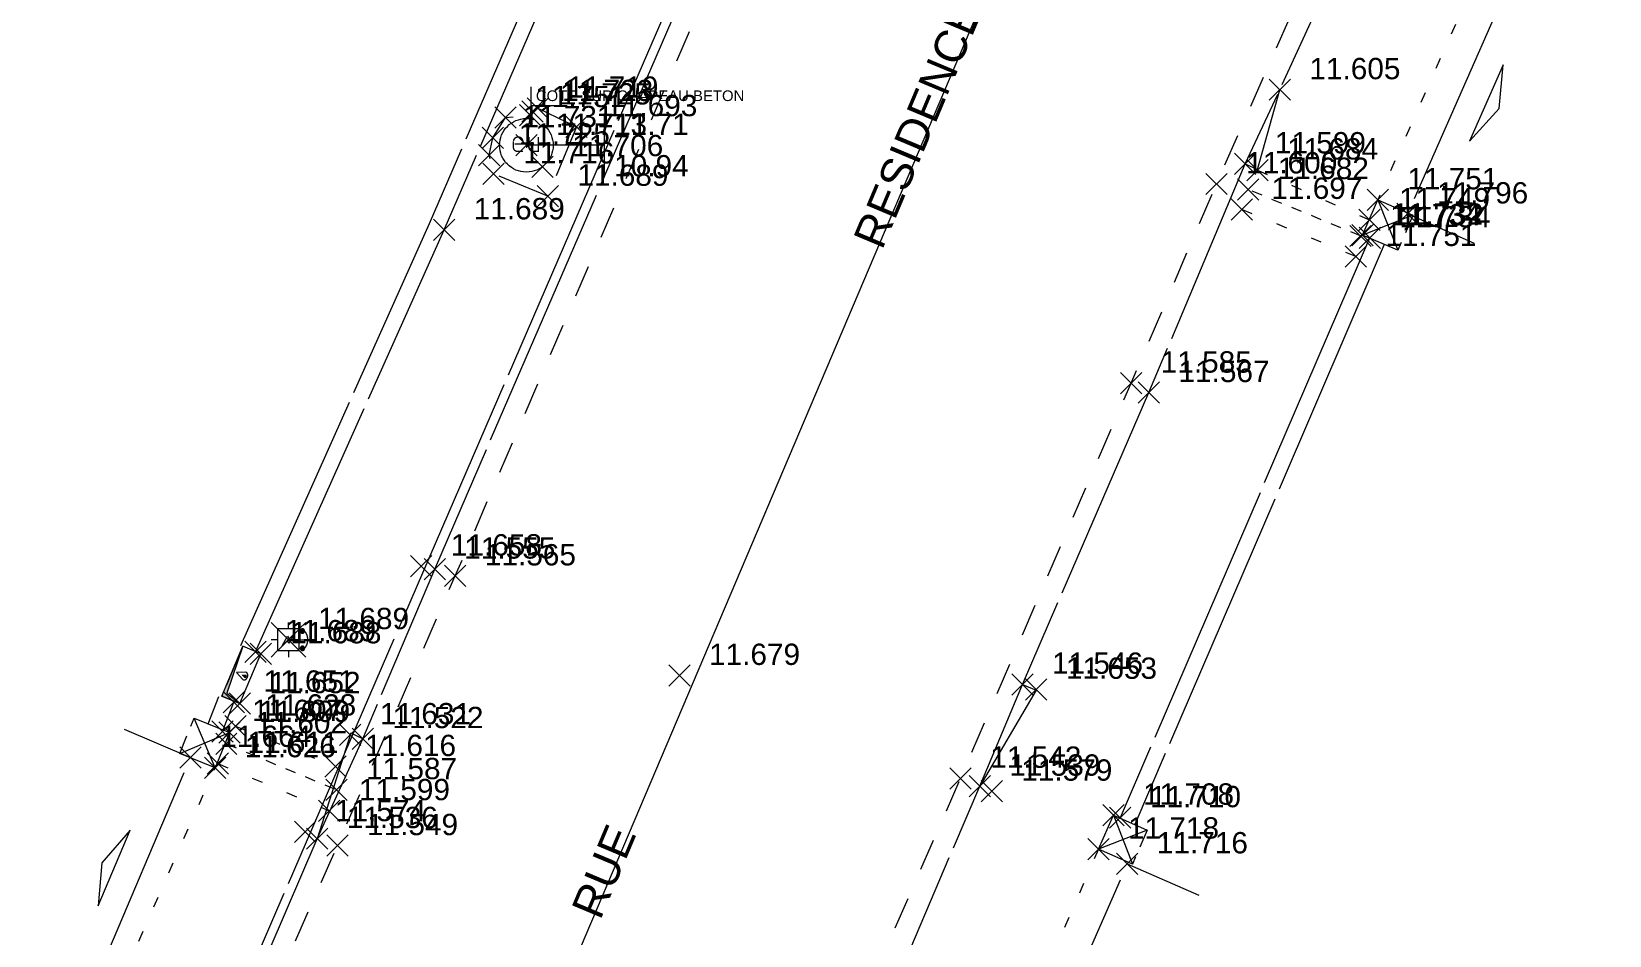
# Model space of a CAD drawing. Header units: metres. Extents: x 1224602 to 1224842, y 7187490 to 7187733.
# Drawn here: x 1224723.59 to 1224738.4, y 7187645.48 to 7187653.96 of the extents above; entities that cross this region are included whole.
import ezdxf
from ezdxf.enums import TextEntityAlignment as Align

# ---------------------------------------------------------------- set-up
doc = ezdxf.new("R2010")
doc.units = ezdxf.units.M
doc.header["$PDMODE"] = 3
doc.header["$PDSIZE"] = 0.1
for name, pattern in [('LL_0821', [0.7, 0.5, -0.2]), ('LL_0822', [2.5, 2.5, 0]), ('LL_0824', [0.35, 0.1, -0.25]), ('LL_0827', [0.2, 0.1, -0.1]), ('LL_0829', [0.6, 0.3, -0.3]), ('SL_1146', [2.5, 2.5, 0]), ('Socle_Continu', [2.5, 2.5, 0]), ('YL_2901', [2.5, 2.5, 0])]:
    doc.linetypes.add(name, pattern=pattern)
for name, color, linetype, lineweight in [('CLOTU_SCS', 212, 'Socle_Continu', 13), ('ELECT_SCS', 1, 'Socle_Continu', 13), ('GAZFL_SCS', 40, 'Socle_Continu', 13), ('HABIL_SCI', 7, 'Socle_Continu', 13), ('SIGTA_SCI', 7, 'Socle_Continu', 13), ('SIGTO_SCI', 255, 'Socle_Continu', 13), ('VOIRI_SCS', 7, 'Socle_Continu', 13)]:
    doc.layers.add(name, color=color, linetype=linetype, lineweight=lineweight)
for name, color, linetype, lineweight, true_color in [('EAUUS_PSI', 7, 'Socle_Continu', 13, 0x7f3f00), ('EAUUS_SCI', 7, 'Socle_Continu', 13, 0x7f3f00), ('EAUUS_SCS', 7, 'Socle_Continu', 13, 0x7f3f00), ('EAUUS_SCT', 7, 'Socle_Continu', 13, 0x7f3f00), ('SIGTS_PSS', 7, 'Socle_Continu', 13, 0x9966cc)]:
    doc.layers.add(name, color=color, linetype=linetype, lineweight=lineweight, true_color=true_color)
doc.styles.add('Reseaux', font='arial.ttf')
doc.styles.get("Standard").update_dxf_attribs({"font": 'arial.ttf'})
doc.linetypes.add('CL_0181', pattern='A,3,-0.15,0.4,-0.381,["eu",Standard,S=0.254,R=0,X=-0.2,Y=-0.1],-0.381,0.4,-0.15', length=4.862)

# ---------------------------------------------------------------- blocks, each defined once
blk = doc.blocks.new('YP_1521')
at = {"layer": 'SIGTO_SCI', "color": 7, "linetype": 'Socle_Continu'}
blk.add_point((0, 0), dxfattribs=at)
at = {"layer": 'SIGTA_SCI', "linetype": 'Socle_Continu'}
blk.add_attdef('ALT', (0.278, 0.099), '', height=0.2, dxfattribs=at)
at = {"layer": 'SIGTA_SCI', "linetype": 'Socle_Continu', "flags": 9}
blk.add_attdef('CALQUE_ALT', (1.69, -1.18), '', height=0.2, dxfattribs=at)
at = {"layer": 'SIGTO_SCI', "linetype": 'Socle_Continu', "flags": 9}
for tag, p in [('ID', (1.69, 0.105)), ('NATURE', (1.69, -0.216)), ('FAMILLE', (1.69, -0.538)), ('CALQUE', (1.69, -0.859)), ('PCRS', (1.69, -1.823))]:
    blk.add_attdef(tag, p, '', height=0.2, dxfattribs=at)
blk = doc.blocks.new('LP_0842')
at = {"layer": 'VOIRI_SCS', "linetype": 'Socle_Continu', "flags": 128}
blk.add_lwpolyline([(1, 0), (1, 0.5), (0, 0)], dxfattribs=at)
at = {"layer": 'VOIRI_SCS', "linetype": 'Socle_Continu', "flags": 9}
for tag, p in [('ID', (1.488, 0.614)), ('NATURE', (1.488, 0.292)), ('FAMILLE', (1.488, -0.029)), ('CALQUE', (1.488, -0.35)), ('PCRS', (1.488, -0.672))]:
    blk.add_attdef(tag, p, '', height=0.2, dxfattribs=at)
blk = doc.blocks.new('FP_0404')
at = {"layer": 'ELECT_SCS', "linetype": 'Socle_Continu'}
h = blk.add_hatch(color=91, dxfattribs=at)
edge = h.paths.add_edge_path()
edge.add_ellipse((0.264, 0.162), major_axis=(-0.0287, 0.0287), ratio=1, start_angle=-135, end_angle=45, ccw=False)
edge.add_ellipse((0.264, 0.162), major_axis=(-0.0287, 0.0287), ratio=1, start_angle=45, end_angle=225, ccw=False)
h = blk.add_hatch(color=91, dxfattribs=at)
edge = h.paths.add_edge_path()
edge.add_ellipse((0.264, -0.163), major_axis=(-0.0287, 0.0287), ratio=1, start_angle=-135, end_angle=45, ccw=False)
edge.add_ellipse((0.264, -0.163), major_axis=(-0.0287, 0.0287), ratio=1, start_angle=45, end_angle=225, ccw=False)
at = {"layer": 'ELECT_SCS', "color": 193, "linetype": 'Socle_Continu'}
for p, q in [((-0.325, 0.325), (-0.203, 0.203)), ((0, 0.203), (0, 0.325)), ((0.203, 0.203), (0.325, 0.325)), ((-0.203, 0), (-0.325, 0)), ((-0.203, -0.203), (-0.325, -0.325)), ((0, -0.203), (0, -0.325)), ((0.203, 0), (0.325, 0)), ((0.325, -0.325), (0.203, -0.203))]:
    blk.add_line(p, q, dxfattribs=at)
at = {"layer": 'ELECT_SCS', "color": 91, "linetype": 'Socle_Continu', "flags": 128}
blk.add_lwpolyline([(-0.203, -0.203), (0.203, -0.203), (0.203, 0.203), (-0.203, 0.203)], close=True, dxfattribs=at)
at = {"layer": 'ELECT_SCS', "linetype": 'Socle_Continu', "flags": 128}
blk.add_lwpolyline([(-0.119, -0.115), (-0.014, 0.066), (0.015, 0.019), (0.115, 0.117), (0.012, -0.071), (-0.016, -0.017), (-0.119, -0.115)], dxfattribs=at)
at = {"layer": 'ELECT_SCS', "color": 91, "linetype": 'Socle_Continu'}
for points in [[(0.305, 0.162, 0.098491), (0.302, 0.178, 0.098491), (0.293, 0.191, 0.098491), (0.28, 0.2, 0.098491), (0.264, 0.203, 0.098491), (0.249, 0.2, 0.098491), (0.235, 0.191, 0.098491), (0.227, 0.178, 0.098491), (0.223, 0.162, 0.098491)], [(0.223, 0.162, 0.098491), (0.227, 0.147, 0.098491), (0.235, 0.134, 0.098491), (0.249, 0.125, 0.098491), (0.264, 0.122, 0.098491), (0.28, 0.125, 0.098491), (0.293, 0.134, 0.098491), (0.302, 0.147, 0.098491), (0.305, 0.162, 0.098491)], [(0.305, -0.163, 0.081301), (0.347, -0.095, 0.098491), (0.366, 0, 0.098491), (0.347, 0.095, 0.081301), (0.305, 0.162, 0.098491)], [(0.305, -0.163, 0.098491), (0.302, -0.147, 0.098491), (0.293, -0.134, 0.098491), (0.28, -0.125, 0.098491), (0.264, -0.122, 0.098491), (0.249, -0.125, 0.098491), (0.235, -0.134, 0.098491), (0.227, -0.147, 0.098491), (0.223, -0.163, 0.098491)], [(0.223, -0.163, 0.098491), (0.227, -0.178, 0.098491), (0.235, -0.191, 0.098491), (0.249, -0.2, 0.098491), (0.264, -0.203, 0.098491), (0.28, -0.2, 0.098491), (0.293, -0.191, 0.098491), (0.302, -0.178, 0.098491), (0.305, -0.163, 0.098491)]]:
    blk.add_lwpolyline(points, format="xyb", dxfattribs=at)
at = {"layer": 'ELECT_SCS', "linetype": 'Socle_Continu', "flags": 9}
for tag, p in [('ID', (0.868, 0.47)), ('NATURE', (0.868, 0.148)), ('FAMILLE', (0.868, -0.173)), ('CALQUE', (0.868, -0.494)), ('PCRS', (0.868, -0.815))]:
    blk.add_attdef(tag, p, '', height=0.2, dxfattribs=at)
blk = doc.blocks.new('CP_0162')
at = {"layer": 'EAUUS_SCS', "linetype": 'Socle_Continu', "const_width": 0.025, "flags": 128}
for points in [[(-0.063, -0.111), (-0.174, -0.111, -0.405328), (-0.241, -0.045), (-0.241, 0.067, -0.999132), (-0.063, 0.067), (-0.063, 0.022), (-0.218, 0.022)], [(0.048, 0.155), (0.048, -0.034, 0.410802), (0.125, -0.111), (0.225, -0.111), (0.225, 0.155)]]:
    blk.add_lwpolyline(points, format="xyb", dxfattribs=at)
at = {"layer": 'EAUUS_SCS', "linetype": 'Socle_Continu'}
blk.add_circle((0, 0), 0.5, dxfattribs=at)
at = {"layer": 'EAUUS_SCS', "linetype": 'Socle_Continu', "flags": 9}
for tag, p in [('ID', (0.918, 0.522)), ('NATURE', (0.918, 0.2)), ('FAMILLE', (0.918, -0.121)), ('CALQUE', (0.918, -0.442)), ('PCRS', (0.918, -0.763))]:
    blk.add_attdef(tag, p, '', height=0.2, dxfattribs=at)
blk = doc.blocks.new('LP_0841')
at = {"layer": 'VOIRI_SCS', "linetype": 'Socle_Continu', "flags": 128}
blk.add_lwpolyline([(0, 0), (0, 0.5), (1, 0)], dxfattribs=at)
at = {"layer": 'VOIRI_SCS', "linetype": 'Socle_Continu', "flags": 9}
for tag, p in [('ID', (1.428, 0.548)), ('NATURE', (1.428, 0.227)), ('FAMILLE', (1.428, -0.095)), ('CALQUE', (1.428, -0.416)), ('PCRS', (1.428, -0.737))]:
    blk.add_attdef(tag, p, '', height=0.2, dxfattribs=at)
blk = doc.blocks.new('SP_1161')
at = {"layer": 'CLOTU_SCS', "linetype": 'Socle_Continu'}
for p, q in [((0, 0), (0, 0.2745)), ((1, 0.2745), (1, 0)), ((0.5, 0.1545), (0.3438, 0.103)), ((0.6563, 0.103), (0.5, 0.1545)), ((0.3438, 0.103), (0.6563, 0.103)), ((0.0625, 0), (0.9375, 0))]:
    blk.add_line(p, q, dxfattribs=at)
at = {"layer": 'CLOTU_SCS', "linetype": 'Socle_Continu', "flags": 9}
for tag, p in [('ID', (1.3598, 0.3853)), ('NATURE', (1.3598, 0.0641)), ('FAMILLE', (1.3598, -0.2572)), ('CALQUE', (1.3598, -0.5785)), ('PCRS', (1.3598, -0.8998))]:
    blk.add_attdef(tag, p, '', height=0.2, dxfattribs=at)
blk = doc.blocks.new('SP_1162')
at = {"layer": 'CLOTU_SCS', "linetype": 'Socle_Continu'}
for p, q in [((0, 0), (1, 1)), ((0, 1), (1, 0))]:
    blk.add_line(p, q, dxfattribs=at)
at = {"layer": 'CLOTU_SCS', "linetype": 'Socle_Continu', "flags": 128}
blk.add_lwpolyline([(1, 0), (0, 0), (0, 1), (1, 1)], close=True, dxfattribs=at)
at = {"layer": 'CLOTU_SCS', "linetype": 'Socle_Continu', "flags": 9}
for tag, p in [('ID', (1.089, 0.299)), ('NATURE', (1.089, -0.022)), ('FAMILLE', (1.089, -0.344)), ('CALQUE', (1.089, -0.665)), ('PCRS', (1.089, -0.986))]:
    blk.add_attdef(tag, p, '', height=0.2, dxfattribs=at)
blk = doc.blocks.new('JP_0703')
at = {"layer": 'GAZFL_SCS', "linetype": 'Socle_Continu'}
blk.add_hatch(color=256, dxfattribs=at).paths.add_polyline_path([(0, 0), (0, 0.359), (1, 0.359), (0.088, 0.3)])
h = blk.add_hatch(color=256, dxfattribs=at)
edge = h.paths.add_edge_path()
edge.add_line((0.505, 0.179), (0.471, 0.106))
edge.add_line((0.471, 0.106), (0.471, 0.096))
edge.add_ellipse((0.505, 0.099), major_axis=(-0.0336, 0), ratio=0.758629, start_angle=5.446, end_angle=174.554)
edge.add_line((0.538, 0.096), (0.538, 0.106))
edge.add_line((0.538, 0.106), (0.505, 0.179))
at = {"layer": 'GAZFL_SCS', "linetype": 'Socle_Continu', "flags": 128}
blk.add_lwpolyline([(0, 0.359), (0, 0), (1, 0), (1, 0.359)], close=True, dxfattribs=at)
at = {"layer": 'GAZFL_SCS', "linetype": 'Socle_Continu'}
blk.add_lwpolyline([(0, 0), (0, 0.359), (1, 0.359), (0.088, 0.3)], close=True, dxfattribs=at)
blk.add_lwpolyline([(0.578, 0.106), (0.578, 0.124), (0.505, 0.281), (0.432, 0.124), (0.432, 0.106, 0.066358), (0.436, 0.095, 0.1059), (0.452, 0.076, 0.086348), (0.476, 0.064, 0.076263), (0.505, 0.059, 0.076263), (0.534, 0.064, 0.086348), (0.557, 0.076, 0.1059), (0.574, 0.095, 0.066358)], format="xyb", close=True, dxfattribs=at)
at = {"layer": 'GAZFL_SCS', "linetype": 'Socle_Continu', "flags": 9}
for tag, p in [('ID', (1.013, 0.696)), ('NATURE', (1.013, 0.374)), ('FAMILLE', (1.013, 0.053)), ('CALQUE', (1.013, -0.268)), ('PCRS', (1.013, -0.589))]:
    blk.add_attdef(tag, p, '', height=0.2, dxfattribs=at)
blk = doc.blocks.new('ZP_1565')
at = {"layer": 'HABIL_SCI', "linetype": 'Socle_Continu'}
blk.add_attdef('TYPE', text='', height=0.3, dxfattribs=at).set_placement((0, 0), align=Align.MIDDLE_CENTER)
at = {"layer": 'HABIL_SCI', "linetype": 'Socle_Continu', "flags": 9}
for tag, p in [('ID', (0.547, -0.599)), ('NATURE', (0.547, -0.92)), ('FAMILLE', (0.547, -1.242)), ('CALQUE', (0.547, -1.563)), ('PCRS', (0.533, -1.833))]:
    blk.add_attdef(tag, p, '', height=0.2, dxfattribs=at)
blk = doc.blocks.new('*U83')
at = {"layer": 'EAUUS_SCI', "linetype": 'Socle_Continu'}
blk.add_line((0.091, 0.743), (0, 0), dxfattribs=at)
at = {"layer": 'EAUUS_SCI', "linetype": 'Socle_Continu', "flags": 128}
blk.add_lwpolyline([(0.764, 0.743), (0.091, 0.743), (0.091, 1.1)], dxfattribs=at)
at = {"layer": 'EAUUS_SCI', "linetype": 'Socle_Continu'}
blk.add_point((0, 0), dxfattribs=at)
blk.add_attdef('TXT', (0.179, 0.83), '', height=0.2, dxfattribs=at)
at = {"layer": 'EAUUS_SCI', "linetype": 'Socle_Continu', "flags": 9}
for tag, p in [('ID', (1.967, 0.144)), ('NATURE', (1.967, -0.177)), ('FAMILLE', (1.967, -0.499)), ('CALQUE', (1.967, -0.82)), ('PCRS', (1.967, -1.141))]:
    blk.add_attdef(tag, p, '', height=0.2, dxfattribs=at)
blk = doc.blocks.new('CP_2101')
at = {"layer": 'EAUUS_PSI', "linetype": 'Socle_Continu'}
blk.add_line((0.733, 0), (0, 0), dxfattribs=at)
at = {"layer": 'EAUUS_PSI', "linetype": 'Socle_Continu', "flags": 128}
blk.add_lwpolyline([(0.733, -0.3), (0.733, 0.3)], dxfattribs=at)
at = {"layer": 'EAUUS_PSI', "linetype": 'Socle_Continu'}
blk.add_point((0, 0), dxfattribs=at)
at = {"layer": 'EAUUS_PSI', "linetype": 'Socle_Continu', "style": 'Reseaux', "flags": 9}
for tag, p in [('ID', (2.525, 0.541)), ('NATURE', (2.525, 0.22))]:
    blk.add_attdef(tag, p, '', height=0.2, dxfattribs=at)
at = {"layer": 'EAUUS_PSI', "linetype": 'Socle_Continu'}
for tag, p in [('TAMPON', (0.824, 0.196)), ('RADIER', (0.824, -0.192))]:
    blk.add_attdef(tag, text='', height=0.2, dxfattribs=at).set_placement(p, align=Align.MIDDLE_LEFT)
at = {"layer": 'EAUUS_PSI', "linetype": 'Socle_Continu', "flags": 9}
for tag, p in [('FAMILLE', (2.525, -0.101)), ('CALQUE', (2.525, -0.423))]:
    blk.add_attdef(tag, p, '', height=0.2, dxfattribs=at)

msp = doc.modelspace()

# ---------------------------------------------------------------- linework, layer by layer
at = {"layer": 'CLOTU_SCS', "linetype": 'SL_1146', "flags": 128}
for points in [[(1224725.555, 7187648.199), (1224727.323, 7187652.158), (1224728.895, 7187655.778), (1224729.067, 7187656.259), (1224729.22, 7187656.606)], [(1224725.692, 7187648.138), (1224727.461, 7187652.097), (1224729.034, 7187655.723), (1224729.206, 7187656.204), (1224729.352, 7187656.535), (1224729.358, 7187656.547)], [(1224736.145, 7187652.019), (1224733.806, 7187646.582), (1224733.804, 7187646.577)], [(1224736.283, 7187651.96), (1224733.942, 7187646.517)], [(1224725.248, 7187647.461), (1224725.349, 7187647.72)], [(1224725.387, 7187647.405), (1224725.489, 7187647.665)]]:
    msp.add_lwpolyline(points, dxfattribs=at)
at = {"layer": 'EAUUS_SCT', "linetype": 'CL_0181', "flags": 128}
msp.add_lwpolyline([(1224735.705, 7187661.766), (1224719.622, 7187623.902)], dxfattribs=at)
at = {"layer": 'SIGTS_PSS', "linetype": 'YL_2901', "flags": 128}
msp.add_lwpolyline([(1224718.643, 7187594.665), (1224724.194, 7187641.786), (1224743.464, 7187686.347), (1224774.759, 7187705.496), (1224807.6, 7187693.028), (1224838.124, 7187643.847), (1224818.746, 7187610.542), (1224772.174, 7187599.12)], close=True, dxfattribs=at)
at = {"layer": 'VOIRI_SCS', "linetype": 'LL_0829', "flags": 128}
msp.add_lwpolyline([(1224719.567, 7187629.995), (1224719.57, 7187630.138), (1224719.557, 7187630.174), (1224719.588, 7187630.267), (1224719.545, 7187630.324), (1224720.833, 7187633.321), (1224721.222, 7187634.231), (1224722.181, 7187636.487), (1224722.239, 7187636.598), (1224724.439, 7187641.68), (1224725.237, 7187643.541), (1224726.46, 7187646.32), (1224727.566, 7187648.85), (1224730.462, 7187655.581), (1224732.075, 7187659.31), (1224732.999, 7187661.437), (1224737.7, 7187672.316), (1224738.489, 7187674.178), (1224739.407, 7187676.265), (1224740.909, 7187679.752), (1224744.847, 7187688.883), (1224746.288, 7187692.287), (1224746.828, 7187693.388), (1224747.113, 7187693.93), (1224747.415, 7187694.462), (1224747.655, 7187694.851), (1224747.907, 7187695.233), (1224748.171, 7187695.608), (1224748.444, 7187695.977), (1224749.016, 7187696.696), (1224749.616, 7187697.396), (1224750.235, 7187698.081), (1224750.751, 7187698.632), (1224750.866, 7187698.753), (1224751.509, 7187699.41), (1224751.84, 7187699.727), (1224752.181, 7187700.033), (1224752.671, 7187700.431), (1224753.179, 7187700.807), (1224753.701, 7187701.166), (1224753.822, 7187701.246), (1224754.231, 7187701.51), (1224754.769, 7187701.841), (1224755.314, 7187702.161), (1224755.867, 7187702.467), (1224756.427, 7187702.761), (1224756.932, 7187703.011), (1224757.443, 7187703.248), (1224757.961, 7187703.471), (1224758.484, 7187703.677), (1224759.015, 7187703.864), (1224759.552, 7187704.03), (1224759.675, 7187704.064), (1224760.097, 7187704.172), (1224760.647, 7187704.286), (1224761.144, 7187704.364), (1224761.654, 7187704.427), (1224762.647, 7187704.511), (1224769.787, 7187704.917), (1224774.773, 7187705.238), (1224778.3, 7187705.432), (1224780.33, 7187705.612), (1224781.355, 7187705.743), (1224782.557, 7187705.904), (1224783.029, 7187706.049), (1224783.512, 7187706.223, 0.052843), (1224785.935, 7187707.389, 0.067509), (1224788.15, 7187709.214, 0.080459), (1224789.883, 7187711.822, 0.049401), (1224790.869, 7187714.731, 0.061613), (1224791.137, 7187717.269), (1224791.12, 7187718.218), (1224791.032, 7187718.3), (1224790.885, 7187718.283)], format="xyb", dxfattribs=at)
msp.add_lwpolyline([(1224724.034, 7187627.945), (1224724.202, 7187628.224), (1224726.87, 7187634.426), (1224730.625, 7187643.104), (1224731.102, 7187644.194), (1224732.308, 7187646.951), (1224733.907, 7187650.659), (1224734.709, 7187652.528), (1224735.526, 7187654.382), (1224736.479, 7187656.545), (1224737.677, 7187659.395), (1224738.379, 7187661.013), (1224739.599, 7187663.79), (1224739.988, 7187664.723), (1224743.133, 7187672.052), (1224744, 7187673.998), (1224744.29, 7187674.651), (1224745.698, 7187677.941), (1224748.364, 7187684.148), (1224750.773, 7187689.646), (1224751.073, 7187690.345), (1224751.387, 7187691.034), (1224751.554, 7187691.372), (1224751.731, 7187691.704), (1224751.919, 7187692.029), (1224752.12, 7187692.345), (1224752.335, 7187692.653), (1224752.562, 7187692.953), (1224752.799, 7187693.246), (1224753.045, 7187693.533), (1224753.561, 7187694.09), (1224754.095, 7187694.632), (1224754.713, 7187695.229), (1224755.028, 7187695.519), (1224755.35, 7187695.799), (1224755.679, 7187696.069), (1224756.017, 7187696.327), (1224756.365, 7187696.569), (1224756.724, 7187696.796), (1224757.093, 7187697.006), (1224757.473, 7187697.2), (1224757.861, 7187697.378), (1224758.257, 7187697.541), (1224758.659, 7187697.69), (1224759.067, 7187697.825), (1224759.479, 7187697.947), (1224759.895, 7187698.056), (1224760.344, 7187698.16), (1224760.795, 7187698.25), (1224761.249, 7187698.326), (1224761.703, 7187698.388), (1224762.16, 7187698.435), (1224762.617, 7187698.467), (1224763.075, 7187698.484), (1224763.533, 7187698.485), (1224763.991, 7187698.472), (1224764.449, 7187698.443), (1224764.906, 7187698.398), (1224765.361, 7187698.337), (1224765.813, 7187698.26), (1224766.262, 7187698.166), (1224766.707, 7187698.055), (1224767.146, 7187697.927), (1224768.078, 7187697.607), (1224773.728, 7187695.548), (1224776.608, 7187694.496), (1224779.623, 7187693.399), (1224782.465, 7187692.323), (1224789.073, 7187689.945), (1224794.902, 7187687.818), (1224796.778, 7187687.116), (1224799.656, 7187686.091), (1224801.113, 7187685.539), (1224803.978, 7187684.486), (1224804.92, 7187684.146), (1224805.867, 7187683.795), (1224806.817, 7187683.428), (1224807.761, 7187683.045), (1224808.696, 7187682.64), (1224809.623, 7187682.212), (1224810.537, 7187681.754), (1224810.987, 7187681.513), (1224811.432, 7187681.262), (1224811.871, 7187681), (1224812.301, 7187680.728), (1224812.723, 7187680.443), (1224813.136, 7187680.145), (1224813.539, 7187679.833), (1224813.932, 7187679.508), (1224814.315, 7187679.171), (1224814.69, 7187678.824), (1224815.057, 7187678.468), (1224815.417, 7187678.104), (1224816.117, 7187677.355), (1224816.794, 7187676.586), (1224817.123, 7187676.194), (1224817.443, 7187675.795), (1224817.754, 7187675.39), (1224818.055, 7187674.978), (1224818.345, 7187674.559), (1224818.623, 7187674.131), (1224819.017, 7187673.479), (1224819.394, 7187672.817), (1224820.126, 7187671.479), (1224820.426, 7187670.919), (1224821.79, 7187668.228), (1224823.547, 7187664.606), (1224824.926, 7187661.775), (1224827.094, 7187657.329), (1224828.446, 7187654.62), (1224830.201, 7187651.007), (1224830.875, 7187649.632), (1224831.199, 7187648.938), (1224831.507, 7187648.236), (1224831.793, 7187647.527), (1224832.054, 7187646.808), (1224832.284, 7187646.08), (1224832.474, 7187645.355), (1224832.477, 7187645.342), (1224832.632, 7187644.595), (1224832.753, 7187643.841), (1224832.845, 7187643.082), (1224832.915, 7187642.321), (1224832.972, 7187641.513), (1224833.01, 7187640.704), (1224833.031, 7187639.894), (1224833.035, 7187639.269), (1224833.034, 7187639.083), (1224833.018, 7187638.271), (1224832.975, 7187637.46), (1224832.897, 7187636.653), (1224832.844, 7187636.252), (1224832.779, 7187635.853), (1224832.697, 7187635.433), (1224832.602, 7187635.015), (1224832.496, 7187634.6), (1224832.38, 7187634.187), (1224832.122, 7187633.367), (1224831.837, 7187632.554), (1224831.718, 7187632.233), (1224831.533, 7187631.748), (1224831.21, 7187630.951), (1224831.038, 7187630.558), (1224830.856, 7187630.169), (1224830.665, 7187629.786), (1224830.462, 7187629.41), (1224830.105, 7187628.811), (1224829.722, 7187628.228), (1224829.318, 7187627.657), (1224828.9, 7187627.096), (1224828.737, 7187626.882), (1224828.042, 7187625.992), (1224827.603, 7187625.45), (1224827.153, 7187624.918), (1224826.605, 7187624.3), (1224826.043, 7187623.696), (1224825.468, 7187623.102), (1224824.884, 7187622.518), (1224824.691, 7187622.328), (1224823.697, 7187621.37), (1224822.496, 7187620.237), (1224821.31, 7187619.135), (1224820.705, 7187618.597), (1224820.214, 7187618.179), (1224820.087, 7187618.074), (1224819.454, 7187617.571), (1224818.806, 7187617.085), (1224818.148, 7187616.614), (1224817.481, 7187616.153), (1224816.674, 7187615.613), (1224815.86, 7187615.084), (1224815.04, 7187614.566), (1224814.356, 7187614.144), (1224814.214, 7187614.057), (1224813.382, 7187613.557), (1224812.546, 7187613.066), (1224810.857, 7187612.108), (1224809.731, 7187611.497), (1224809.162, 7187611.201), (1224808.589, 7187610.915), (1224808.011, 7187610.641), (1224807.427, 7187610.381), (1224807.186, 7187610.278), (1224806.836, 7187610.135), (1224806.241, 7187609.902), (1224805.528, 7187609.631), (1224804.812, 7187609.371), (1224804.309, 7187609.198), (1224804.091, 7187609.127), (1224803.364, 7187608.902), (1224802.631, 7187608.693), (1224801.895, 7187608.498), (1224800.414, 7187608.132), (1224798.436, 7187607.674), (1224797.443, 7187607.46), (1224796.449, 7187607.258), (1224795.451, 7187607.071), (1224794.45, 7187606.899), (1224793.447, 7187606.742), (1224792.441, 7187606.602), (1224790.953, 7187606.423), (1224789.463, 7187606.261), (1224783.421, 7187605.668), (1224780.396, 7187605.374), (1224779.544, 7187605.287), (1224769.822, 7187604.297), (1224765.881, 7187603.889), (1224760.59, 7187603.346), (1224760.558, 7187603.241), (1224760.498, 7187603.176)], dxfattribs=at)
at = {"layer": 'VOIRI_SCS', "linetype": 'LL_0822', "flags": 128}
msp.add_lwpolyline([(1224765.756, 7187604.088), (1224760.753, 7187603.568), (1224760.261, 7187603.519), (1224753.736, 7187602.864), (1224749.646, 7187602.456), (1224746.617, 7187602.155), (1224740.935, 7187601.591), (1224738.063, 7187601.312), (1224737.046, 7187601.286), (1224736.029, 7187601.284), (1224735.519, 7187601.299), (1224735.009, 7187601.328), (1224734.5, 7187601.373), (1224733.992, 7187601.434), (1224733.486, 7187601.513), (1224732.984, 7187601.609), (1224732.485, 7187601.723), (1224731.992, 7187601.856), (1224731.497, 7187602.009), (1224731.007, 7187602.178), (1224730.521, 7187602.36), (1224730.04, 7187602.556), (1224729.565, 7187602.767), (1224729.097, 7187602.992), (1224728.637, 7187603.232), (1224728.186, 7187603.489), (1224727.652, 7187603.823), (1224727.134, 7187604.18), (1224726.631, 7187604.56), (1224726.145, 7187604.961), (1224725.676, 7187605.381), (1224725.226, 7187605.821), (1224724.794, 7187606.279), (1224724.382, 7187606.754), (1224724.063, 7187607.152), (1224723.757, 7187607.561), (1224723.463, 7187607.979), (1224723.183, 7187608.406), (1224722.916, 7187608.842), (1224722.663, 7187609.286), (1224722.425, 7187609.739), (1224722.203, 7187610.199), (1224722.035, 7187610.577), (1224721.878, 7187610.959), (1224721.731, 7187611.346), (1224721.595, 7187611.737), (1224721.469, 7187612.131), (1224721.354, 7187612.529), (1224721.249, 7187612.93), (1224721.155, 7187613.333), (1224721.071, 7187613.739), (1224720.997, 7187614.146), (1224720.934, 7187614.556), (1224720.882, 7187614.967), (1224720.842, 7187615.379), (1224720.814, 7187615.791), (1224720.798, 7187616.205), (1224720.794, 7187616.618), (1224720.817, 7187617.333), (1224720.876, 7187618.046), (1224720.97, 7187618.755), (1224721.097, 7187619.459), (1224721.256, 7187620.156), (1224721.443, 7187620.845), (1224721.656, 7187621.527), (1224721.892, 7187622.201), (1224722.242, 7187623.106), (1224722.611, 7187624.003), (1224723.962, 7187627.17), (1224724.393, 7187628.153), (1224727.055, 7187634.359), (1224730.809, 7187643.029), (1224731.312, 7187644.19), (1224731.69, 7187645.009), (1224732.487, 7187646.877), (1224732.887, 7187647.833), (1224734.074, 7187650.571), (1224734.978, 7187652.717), (1224735.302, 7187653.413), (1224735.711, 7187654.302), (1224736.233, 7187655.516), (1224736.644, 7187656.479), (1224737.872, 7187659.325), (1224738.555, 7187660.943), (1224738.975, 7187661.854), (1224739.77, 7187663.709), (1224740.175, 7187664.642), (1224743.342, 7187671.957), (1224744.161, 7187673.942), (1224744.471, 7187674.59), (1224745.44, 7187676.888), (1224745.87, 7187677.87), (1224748.547, 7187684.085), (1224750.938, 7187689.568), (1224751.235, 7187690.257), (1224751.547, 7187690.936), (1224751.713, 7187691.27), (1224751.887, 7187691.598), (1224752.073, 7187691.919), (1224752.27, 7187692.232), (1224752.481, 7187692.537), (1224752.704, 7187692.834), (1224752.937, 7187693.125), (1224753.179, 7187693.409), (1224753.686, 7187693.96), (1224754.213, 7187694.495), (1224754.825, 7187695.082), (1224755.139, 7187695.366), (1224755.458, 7187695.641), (1224755.785, 7187695.905), (1224756.121, 7187696.157), (1224756.466, 7187696.395), (1224756.821, 7187696.618), (1224757.187, 7187696.825), (1224757.562, 7187697.016), (1224757.945, 7187697.193), (1224758.335, 7187697.355), (1224758.732, 7187697.503), (1224759.134, 7187697.638), (1224759.54, 7187697.76), (1224759.95, 7187697.87), (1224760.391, 7187697.974), (1224760.833, 7187698.065), (1224761.278, 7187698.141), (1224761.724, 7187698.204), (1224762.172, 7187698.251), (1224762.621, 7187698.284), (1224763.07, 7187698.301), (1224763.52, 7187698.303), (1224763.969, 7187698.289), (1224764.418, 7187698.258), (1224764.865, 7187698.212), (1224765.311, 7187698.149), (1224765.754, 7187698.071), (1224766.194, 7187697.978), (1224766.631, 7187697.869), (1224767.063, 7187697.746), (1224768.022, 7187697.426), (1224773.664, 7187695.365), (1224774.65, 7187694.999), (1224776.541, 7187694.297), (1224779.551, 7187693.215), (1224781.452, 7187692.517), (1224782.409, 7187692.163), (1224789.02, 7187689.748), (1224794.812, 7187687.649), (1224796.715, 7187686.936), (1224798.63, 7187686.235), (1224799.594, 7187685.906), (1224800.392, 7187685.602), (1224801.043, 7187685.358), (1224803.602, 7187684.417), (1224803.974, 7187684.275), (1224804.587, 7187684.058), (1224805.769, 7187683.62), (1224806.716, 7187683.256), (1224807.657, 7187682.876), (1224808.591, 7187682.475), (1224809.514, 7187682.049), (1224810.425, 7187681.594), (1224810.873, 7187681.354), (1224811.317, 7187681.104), (1224811.754, 7187680.844), (1224812.183, 7187680.573), (1224812.604, 7187680.289), (1224813.017, 7187679.994), (1224813.369, 7187679.725), (1224813.713, 7187679.446), (1224814.05, 7187679.159), (1224814.381, 7187678.864), (1224815.024, 7187678.251), (1224815.642, 7187677.613), (1224816.239, 7187676.956), (1224816.815, 7187676.282), (1224817.369, 7187675.59), (1224817.897, 7187674.879), (1224818.235, 7187674.394), (1224818.558, 7187673.899), (1224818.865, 7187673.395), (1224819.16, 7187672.883), (1224819.488, 7187672.293), (1224819.967, 7187671.428), (1224820.285, 7187670.855), (1224821.615, 7187668.148), (1224823.356, 7187664.533), (1224824.765, 7187661.692), (1224826.493, 7187658.166), (1224826.933, 7187657.251), (1224827.826, 7187655.428), (1224828.265, 7187654.541), (1224830.023, 7187650.926), (1224830.695, 7187649.575), (1224831.02, 7187648.894), (1224831.329, 7187648.204), (1224831.622, 7187647.498), (1224831.888, 7187646.782), (1224832.12, 7187646.056), (1224832.222, 7187645.689), (1224832.313, 7187645.319), (1224832.392, 7187644.947), (1224832.461, 7187644.572), (1224832.571, 7187643.818), (1224832.654, 7187643.059), (1224832.718, 7187642.298), (1224832.774, 7187641.498), (1224832.817, 7187640.698), (1224832.843, 7187639.897), (1224832.85, 7187639.256), (1224832.849, 7187639.095), (1224832.831, 7187638.292), (1224832.784, 7187637.491), (1224832.702, 7187636.693), (1224832.647, 7187636.296), (1224832.58, 7187635.901), (1224832.498, 7187635.484), (1224832.404, 7187635.07), (1224832.186, 7187634.248), (1224831.932, 7187633.433), (1224831.652, 7187632.626), (1224831.532, 7187632.297), (1224831.354, 7187631.826), (1224831.034, 7187631.034), (1224830.683, 7187630.259), (1224830.494, 7187629.878), (1224830.292, 7187629.504), (1224829.941, 7187628.912), (1224829.563, 7187628.335), (1224829.163, 7187627.771), (1224828.749, 7187627.217), (1224828.586, 7187627.004), (1224827.897, 7187626.129), (1224827.459, 7187625.596), (1224827.012, 7187625.072), (1224826.463, 7187624.456), (1224825.9, 7187623.852), (1224825.327, 7187623.257), (1224824.746, 7187622.67), (1224824.554, 7187622.48), (1224823.566, 7187621.515), (1224822.372, 7187620.376), (1224821.202, 7187619.29), (1224820.605, 7187618.762), (1224820.096, 7187618.333), (1224819.995, 7187618.25), (1224819.369, 7187617.756), (1224818.732, 7187617.277), (1224817.439, 7187616.343)], dxfattribs=at)
msp.add_lwpolyline([(1224708.659, 7187607.529, -0.008716), (1224709.544, 7187608.747, 0.038404), (1224710.252, 7187609.856, -0.00666), (1224710.742, 7187610.742, 0.030928), (1224711.633, 7187612.556, -0.003445), (1224711.84, 7187613.044), (1224713.495, 7187616.867), (1224713.898, 7187617.802), (1224714.715, 7187619.67), (1224715.126, 7187620.596), (1224716.749, 7187624.346), (1224718.919, 7187629.362), (1224719.276, 7187630.193), (1224720.648, 7187633.389), (1224721.058, 7187634.314), (1224722.076, 7187636.668), (1224722.268, 7187637.111), (1224724.256, 7187641.759), (1224725.07, 7187643.617), (1224725.481, 7187644.541), (1224726.27, 7187646.385), (1224726.698, 7187647.323), (1224727.373, 7187648.914), (1224730.291, 7187655.662), (1224730.71, 7187656.624), (1224731.505, 7187658.475), (1224731.901, 7187659.4), (1224732.838, 7187661.527), (1224737.534, 7187672.401), (1224737.927, 7187673.325), (1224738.322, 7187674.257), (1224739.227, 7187676.315), (1224740.334, 7187678.891), (1224740.735, 7187679.819), (1224744.681, 7187688.986), (1224746.133, 7187692.369)], format="xyb", dxfattribs=at)
at = {"layer": 'VOIRI_SCS', "linetype": 'LL_0824', "flags": 128}
for points in [[(1224737.234, 7187654.664), (1224736.221, 7187652.379)], [(1224735.092, 7187652.659), (1224736.144, 7187652.191)], [(1224736.015, 7187651.848), (1224734.945, 7187652.289)], [(1224725.504, 7187647.441), (1224726.441, 7187647.061)], [(1224725.339, 7187647.09), (1224726.384, 7187646.647)], [(1224724.316, 7187644.784), (1224725.313, 7187647.05)], [(1224733.6, 7187646.287), (1224732.533, 7187643.812)]]:
    msp.add_lwpolyline(points, dxfattribs=at)
at = {"layer": 'VOIRI_SCS', "linetype": 'LL_0821', "flags": 128}
msp.add_lwpolyline([(1224728.705, 7187653.065), (1224728.434, 7187652.413), (1224727.926, 7187652.623), (1224727.884, 7187652.798), (1224727.918, 7187652.962), (1224728.038, 7187653.151), (1224728.269, 7187653.175), (1224728.291, 7187653.208), (1224728.34, 7187653.238)], close=True, dxfattribs=at)
at = {"layer": 'VOIRI_SCS', "linetype": 'LL_0827', "flags": 128}
for points in [[(1224736.061, 7187652.04), (1224735.006, 7187652.476)], [(1224725.418, 7187647.275), (1224726.451, 7187646.844)]]:
    msp.add_lwpolyline(points, dxfattribs=at)

# ---------------------------------------------------------------- block references
at = {"layer": 'CLOTU_SCS', "linetype": 'Socle_Continu'}
for p, xscale, yscale, rotation in [((1224737.51, 7187654.538), 2.50383657271672, 2.50383657271672, 246.2375964823671), ((1224724.117, 7187644.874), 2.469684679794086, 2.469684679794086, 66.99301052787185), ((1224733.871, 7187646.148), 2.673306646844644, 2.673306646844644, 246.3787783982376)]:
    msp.add_blockref('SP_1161', p, dxfattribs=dict(at, xscale=xscale, yscale=yscale, rotation=rotation))
at = {"layer": 'CLOTU_SCS', "color": 6, "linetype": 'Socle_Continu'}
for p, xscale, yscale, rotation in [((1224736.221, 7187652.379), 0.3603278495103387, 0.3603278495103387, 246.7491701368693), ((1224725.313, 7187647.05), 0.3567462259491027, 0.3567462259491027, 68.04147807078533), ((1224733.741, 7187646.605), 0.3476037086129595, 0.3476037086129595, 246.2206871745076)]:
    msp.add_blockref('SP_1162', p, dxfattribs=dict(at, xscale=xscale, yscale=yscale, rotation=rotation))
at = {"layer": 'EAUUS_PSI', "linetype": 'Socle_Continu'}
msp.add_blockref('CP_2101', (1224728.233, 7187652.891), dxfattribs=at).add_auto_attribs({'TAMPON': '11.71', 'RADIER': '10.94'})
at = {"layer": 'EAUUS_SCI', "linetype": 'Socle_Continu', "xscale": 0.5, "yscale": 0.5, "zscale": 0.5}
msp.add_blockref('*U83', (1224728.233, 7187652.891), dxfattribs=at).add_auto_attribs({'TXT': 'COTE SUR CHAPEAU BETON'})
at = {"layer": 'EAUUS_SCS', "linetype": 'Socle_Continu', "xscale": 0.503088896976507, "yscale": 0.503088896976507}
msp.add_blockref('CP_0162', (1224728.233, 7187652.891), dxfattribs=at)
at = {"layer": 'ELECT_SCS', "linetype": 'Socle_Continu', "xscale": 0.5, "yscale": 0.5}
msp.add_blockref('FP_0404', (1224726, 7187648.252), dxfattribs=at)
at = {"layer": 'GAZFL_SCS', "linetype": 'Socle_Continu', "xscale": 0.5069694335382006, "yscale": 0.5069694335382006, "rotation": 67.35494112956067}
msp.add_blockref('JP_0703', (1224725.545, 7187647.652), dxfattribs=at)
at = {"layer": 'HABIL_SCI', "linetype": 'Socle_Continu', "rotation": 67.19118217492905}
msp.add_blockref('ZP_1565', (1224733.382, 7187656.595), dxfattribs=at).add_auto_attribs({'TYPE': 'RUE                                                   RESIDENCE                                                   DES                                                   AJONCS'})
at = {"layer": 'SIGTO_SCI', "linetype": 'Socle_Continu'}
ref = msp.add_blockref('YP_1521', (1224735.302, 7187653.413), dxfattribs=at)
ref.add_attrib('ALT', '11.605', (1224735.58, 7187653.511), dxfattribs={"layer": 'SIGTA_SCI', "linetype": 'Socle_Continu', "height": 0.2})
ref = msp.add_blockref('YP_1521', (1224728.269, 7187653.175), dxfattribs=at)
ref.add_attrib('ALT', '11.725', (1224728.547, 7187653.274), dxfattribs={"layer": 'SIGTA_SCI', "linetype": 'Socle_Continu', "height": 0.2})
ref = msp.add_blockref('YP_1521', (1224728.291, 7187653.208), dxfattribs=at)
ref.add_attrib('ALT', '11.723', (1224728.569, 7187653.306), dxfattribs={"layer": 'SIGTA_SCI', "linetype": 'Socle_Continu', "height": 0.2})
ref = msp.add_blockref('YP_1521', (1224728.34, 7187653.238), dxfattribs=at)
ref.add_attrib('ALT', '11.719', (1224728.618, 7187653.337), dxfattribs={"layer": 'SIGTA_SCI', "linetype": 'Socle_Continu', "height": 0.2})
ref = msp.add_blockref('YP_1521', (1224728.038, 7187653.151), dxfattribs=at)
ref.add_attrib('ALT', '11.751', (1224728.316, 7187653.249), dxfattribs={"layer": 'SIGTA_SCI', "linetype": 'Socle_Continu', "height": 0.2})
ref = msp.add_blockref('YP_1521', (1224728.705, 7187653.065), dxfattribs=at)
ref.add_attrib('ALT', '11.693', (1224728.983, 7187653.164), dxfattribs={"layer": 'SIGTA_SCI', "linetype": 'Socle_Continu', "height": 0.2})
ref = msp.add_blockref('YP_1521', (1224727.918, 7187652.962), dxfattribs=at)
ref.add_attrib('ALT', '11.731', (1224728.196, 7187653.061), dxfattribs={"layer": 'SIGTA_SCI', "linetype": 'Socle_Continu', "height": 0.2})
ref = msp.add_blockref('YP_1521', (1224728.233, 7187652.891), dxfattribs=at)
ref.add_attrib('ALT', '11.713', (1224728.511, 7187652.989), dxfattribs={"layer": 'SIGTA_SCI', "linetype": 'Socle_Continu', "height": 0.2})
ref = msp.add_blockref('YP_1521', (1224727.884, 7187652.798), dxfattribs=at)
ref.add_attrib('ALT', '11.725', (1224728.162, 7187652.897), dxfattribs={"layer": 'SIGTA_SCI', "linetype": 'Socle_Continu', "height": 0.2})
ref = msp.add_blockref('YP_1521', (1224734.978, 7187652.717), dxfattribs=at)
ref.add_attrib('ALT', '11.599', (1224735.256, 7187652.815), dxfattribs={"layer": 'SIGTA_SCI', "linetype": 'Socle_Continu', "height": 0.2})
ref = msp.add_blockref('YP_1521', (1224727.926, 7187652.623), dxfattribs=at)
ref.add_attrib('ALT', '11.716', (1224728.204, 7187652.721), dxfattribs={"layer": 'SIGTA_SCI', "linetype": 'Socle_Continu', "height": 0.2})
ref = msp.add_blockref('YP_1521', (1224728.385, 7187652.69), dxfattribs=at)
ref.add_attrib('ALT', '11.706', (1224728.663, 7187652.789), dxfattribs={"layer": 'SIGTA_SCI', "linetype": 'Socle_Continu', "height": 0.2})
ref = msp.add_blockref('YP_1521', (1224735.092, 7187652.659), dxfattribs=at)
ref.add_attrib('ALT', '11.684', (1224735.37, 7187652.758), dxfattribs={"layer": 'SIGTA_SCI', "linetype": 'Socle_Continu', "height": 0.2})
ref = msp.add_blockref('YP_1521', (1224728.434, 7187652.413), dxfattribs=at)
ref.add_attrib('ALT', '11.689', (1224728.712, 7187652.511), dxfattribs={"layer": 'SIGTA_SCI', "linetype": 'Socle_Continu', "height": 0.2})
ref = msp.add_blockref('YP_1521', (1224734.709, 7187652.528), dxfattribs=at)
ref.add_attrib('ALT', '11.600', (1224734.987, 7187652.627), dxfattribs={"layer": 'SIGTA_SCI', "linetype": 'Socle_Continu', "height": 0.2})
ref = msp.add_blockref('YP_1521', (1224735.006, 7187652.476), dxfattribs=at)
ref.add_attrib('ALT', '11.682', (1224735.284, 7187652.575), dxfattribs={"layer": 'SIGTA_SCI', "linetype": 'Socle_Continu', "height": 0.2})
ref = msp.add_blockref('YP_1521', (1224734.945, 7187652.289), dxfattribs=at)
ref.add_attrib('ALT', '11.697', (1224735.223, 7187652.388), dxfattribs={"layer": 'SIGTA_SCI', "linetype": 'Socle_Continu', "height": 0.2})
ref = msp.add_blockref('YP_1521', (1224736.221, 7187652.379), dxfattribs=at)
ref.add_attrib('ALT', '11.751', (1224736.499, 7187652.478), dxfattribs={"layer": 'SIGTA_SCI', "linetype": 'Socle_Continu', "height": 0.2})
ref = msp.add_blockref('YP_1521', (1224736.144, 7187652.191), dxfattribs=at)
ref.add_attrib('ALT', '11.749', (1224736.421, 7187652.29), dxfattribs={"layer": 'SIGTA_SCI', "linetype": 'Socle_Continu', "height": 0.2})
ref = msp.add_blockref('YP_1521', (1224736.501, 7187652.247), dxfattribs=at)
ref.add_attrib('ALT', '11.796', (1224736.779, 7187652.345), dxfattribs={"layer": 'SIGTA_SCI', "linetype": 'Socle_Continu', "height": 0.2})
ref = msp.add_blockref('YP_1521', (1224727.461, 7187652.097), dxfattribs=at)
ref.add_attrib('ALT', '11.689', (1224727.739, 7187652.196), dxfattribs={"layer": 'SIGTA_SCI', "linetype": 'Socle_Continu', "height": 0.2})
ref = msp.add_blockref('YP_1521', (1224736.061, 7187652.04), dxfattribs=at)
ref.add_attrib('ALT', '11.734', (1224736.339, 7187652.139), dxfattribs={"layer": 'SIGTA_SCI', "linetype": 'Socle_Continu', "height": 0.2})
ref = msp.add_blockref('YP_1521', (1224736.079, 7187652.048), dxfattribs=at)
ref.add_attrib('ALT', '11.732', (1224736.357, 7187652.146), dxfattribs={"layer": 'SIGTA_SCI', "linetype": 'Socle_Continu', "height": 0.2})
ref = msp.add_blockref('YP_1521', (1224736.146, 7187652.023), dxfattribs=at)
ref.add_attrib('ALT', '11.734', (1224736.424, 7187652.121), dxfattribs={"layer": 'SIGTA_SCI', "linetype": 'Socle_Continu', "height": 0.2})
ref = msp.add_blockref('YP_1521', (1224736.015, 7187651.848), dxfattribs=at)
ref.add_attrib('ALT', '11.751', (1224736.293, 7187651.946), dxfattribs={"layer": 'SIGTA_SCI', "linetype": 'Socle_Continu', "height": 0.2})
ref = msp.add_blockref('YP_1521', (1224733.907, 7187650.659), dxfattribs=at)
ref.add_attrib('ALT', '11.585', (1224734.185, 7187650.758), dxfattribs={"layer": 'SIGTA_SCI', "linetype": 'Socle_Continu', "height": 0.2})
ref = msp.add_blockref('YP_1521', (1224734.074, 7187650.571), dxfattribs=at)
ref.add_attrib('ALT', '11.567', (1224734.352, 7187650.669), dxfattribs={"layer": 'SIGTA_SCI', "linetype": 'Socle_Continu', "height": 0.2})
ref = msp.add_blockref('YP_1521', (1224727.247, 7187648.943), dxfattribs=at)
ref.add_attrib('ALT', '11.658', (1224727.525, 7187649.042), dxfattribs={"layer": 'SIGTA_SCI', "linetype": 'Socle_Continu', "height": 0.2})
ref = msp.add_blockref('YP_1521', (1224727.373, 7187648.914), dxfattribs=at)
ref.add_attrib('ALT', '11.555', (1224727.65, 7187649.013), dxfattribs={"layer": 'SIGTA_SCI', "linetype": 'Socle_Continu', "height": 0.2})
ref = msp.add_blockref('YP_1521', (1224727.566, 7187648.85), dxfattribs=at)
ref.add_attrib('ALT', '11.565', (1224727.844, 7187648.949), dxfattribs={"layer": 'SIGTA_SCI', "linetype": 'Socle_Continu', "height": 0.2})
ref = msp.add_blockref('YP_1521', (1224725.692, 7187648.138), dxfattribs=at)
ref.add_attrib('ALT', '11.689', (1224725.97, 7187648.237), dxfattribs={"layer": 'SIGTA_SCI', "linetype": 'Socle_Continu', "height": 0.2})
ref = msp.add_blockref('YP_1521', (1224725.741, 7187648.119), dxfattribs=at)
ref.add_attrib('ALT', '11.688', (1224726.019, 7187648.218), dxfattribs={"layer": 'SIGTA_SCI', "linetype": 'Socle_Continu', "height": 0.2})
ref = msp.add_blockref('YP_1521', (1224726, 7187648.252), dxfattribs=at)
ref.add_attrib('ALT', '11.689', (1224726.278, 7187648.351), dxfattribs={"layer": 'SIGTA_SCI', "linetype": 'Socle_Continu', "height": 0.2})
ref = msp.add_blockref('YP_1521', (1224729.669, 7187647.916), dxfattribs=at)
ref.add_attrib('ALT', '11.679', (1224729.947, 7187648.015), dxfattribs={"layer": 'SIGTA_SCI', "linetype": 'Socle_Continu', "height": 0.2})
ref = msp.add_blockref('YP_1521', (1224732.887, 7187647.833), dxfattribs=at)
ref.add_attrib('ALT', '11.546', (1224733.165, 7187647.932), dxfattribs={"layer": 'SIGTA_SCI', "linetype": 'Socle_Continu', "height": 0.2})
ref = msp.add_blockref('YP_1521', (1224733.018, 7187647.786), dxfattribs=at)
ref.add_attrib('ALT', '11.653', (1224733.296, 7187647.885), dxfattribs={"layer": 'SIGTA_SCI', "linetype": 'Socle_Continu', "height": 0.2})
ref = msp.add_blockref('YP_1521', (1224725.489, 7187647.665), dxfattribs=at)
ref.add_attrib('ALT', '11.651', (1224725.767, 7187647.764), dxfattribs={"layer": 'SIGTA_SCI', "linetype": 'Socle_Continu', "height": 0.2})
ref = msp.add_blockref('YP_1521', (1224725.545, 7187647.652), dxfattribs=at)
ref.add_attrib('ALT', '11.652', (1224725.823, 7187647.75), dxfattribs={"layer": 'SIGTA_SCI', "linetype": 'Socle_Continu', "height": 0.2})
ref = msp.add_blockref('YP_1521', (1224725.381, 7187647.39), dxfattribs=at)
ref.add_attrib('ALT', '11.607', (1224725.659, 7187647.489), dxfattribs={"layer": 'SIGTA_SCI', "linetype": 'Socle_Continu', "height": 0.2})
ref = msp.add_blockref('YP_1521', (1224725.447, 7187647.381), dxfattribs=at)
ref.add_attrib('ALT', '11.609', (1224725.725, 7187647.48), dxfattribs={"layer": 'SIGTA_SCI', "linetype": 'Socle_Continu', "height": 0.2})
ref = msp.add_blockref('YP_1521', (1224725.504, 7187647.441), dxfattribs=at)
ref.add_attrib('ALT', '11.628', (1224725.782, 7187647.54), dxfattribs={"layer": 'SIGTA_SCI', "linetype": 'Socle_Continu', "height": 0.2})
ref = msp.add_blockref('YP_1521', (1224725.418, 7187647.275), dxfattribs=at)
ref.add_attrib('ALT', '11.602', (1224725.696, 7187647.374), dxfattribs={"layer": 'SIGTA_SCI', "linetype": 'Socle_Continu', "height": 0.2})
ref = msp.add_blockref('YP_1521', (1224726.581, 7187647.359), dxfattribs=at)
ref.add_attrib('ALT', '11.631', (1224726.859, 7187647.458), dxfattribs={"layer": 'SIGTA_SCI', "linetype": 'Socle_Continu', "height": 0.2})
ref = msp.add_blockref('YP_1521', (1224726.698, 7187647.323), dxfattribs=at)
ref.add_attrib('ALT', '11.522', (1224726.976, 7187647.422), dxfattribs={"layer": 'SIGTA_SCI', "linetype": 'Socle_Continu', "height": 0.2})
ref = msp.add_blockref('YP_1521', (1224725.082, 7187647.147), dxfattribs=at)
ref.add_attrib('ALT', '11.664', (1224725.36, 7187647.246), dxfattribs={"layer": 'SIGTA_SCI', "linetype": 'Socle_Continu', "height": 0.2})
ref = msp.add_blockref('YP_1521', (1224725.339, 7187647.09), dxfattribs=at)
ref.add_attrib('ALT', '11.611', (1224725.617, 7187647.189), dxfattribs={"layer": 'SIGTA_SCI', "linetype": 'Socle_Continu', "height": 0.2})
ref = msp.add_blockref('YP_1521', (1224725.313, 7187647.05), dxfattribs=at)
ref.add_attrib('ALT', '11.626', (1224725.591, 7187647.149), dxfattribs={"layer": 'SIGTA_SCI', "linetype": 'Socle_Continu', "height": 0.2})
ref = msp.add_blockref('YP_1521', (1224726.441, 7187647.061), dxfattribs=at)
ref.add_attrib('ALT', '11.616', (1224726.719, 7187647.16), dxfattribs={"layer": 'SIGTA_SCI', "linetype": 'Socle_Continu', "height": 0.2})
ref = msp.add_blockref('YP_1521', (1224732.308, 7187646.951), dxfattribs=at)
ref.add_attrib('ALT', '11.542', (1224732.586, 7187647.05), dxfattribs={"layer": 'SIGTA_SCI', "linetype": 'Socle_Continu', "height": 0.2})
ref = msp.add_blockref('YP_1521', (1224726.451, 7187646.844), dxfattribs=at)
ref.add_attrib('ALT', '11.587', (1224726.729, 7187646.943), dxfattribs={"layer": 'SIGTA_SCI', "linetype": 'Socle_Continu', "height": 0.2})
ref = msp.add_blockref('YP_1521', (1224732.487, 7187646.877), dxfattribs=at)
ref.add_attrib('ALT', '11.539', (1224732.765, 7187646.976), dxfattribs={"layer": 'SIGTA_SCI', "linetype": 'Socle_Continu', "height": 0.2})
ref = msp.add_blockref('YP_1521', (1224732.6, 7187646.83), dxfattribs=at)
ref.add_attrib('ALT', '11.579', (1224732.877, 7187646.929), dxfattribs={"layer": 'SIGTA_SCI', "linetype": 'Socle_Continu', "height": 0.2})
ref = msp.add_blockref('YP_1521', (1224726.384, 7187646.647), dxfattribs=at)
ref.add_attrib('ALT', '11.599', (1224726.662, 7187646.746), dxfattribs={"layer": 'SIGTA_SCI', "linetype": 'Socle_Continu', "height": 0.2})
ref = msp.add_blockref('YP_1521', (1224733.741, 7187646.605), dxfattribs=at)
ref.add_attrib('ALT', '11.708', (1224734.019, 7187646.704), dxfattribs={"layer": 'SIGTA_SCI', "linetype": 'Socle_Continu', "height": 0.2})
ref = msp.add_blockref('YP_1521', (1224733.806, 7187646.582), dxfattribs=at)
ref.add_attrib('ALT', '11.710', (1224734.084, 7187646.68), dxfattribs={"layer": 'SIGTA_SCI', "linetype": 'Socle_Continu', "height": 0.2})
ref = msp.add_blockref('YP_1521', (1224726.159, 7187646.45), dxfattribs=at)
ref.add_attrib('ALT', '11.574', (1224726.437, 7187646.549), dxfattribs={"layer": 'SIGTA_SCI', "linetype": 'Socle_Continu', "height": 0.2})
ref = msp.add_blockref('YP_1521', (1224726.27, 7187646.385), dxfattribs=at)
ref.add_attrib('ALT', '11.536', (1224726.548, 7187646.484), dxfattribs={"layer": 'SIGTA_SCI', "linetype": 'Socle_Continu', "height": 0.2})
ref = msp.add_blockref('YP_1521', (1224726.46, 7187646.32), dxfattribs=at)
ref.add_attrib('ALT', '11.549', (1224726.738, 7187646.418), dxfattribs={"layer": 'SIGTA_SCI', "linetype": 'Socle_Continu', "height": 0.2})
ref = msp.add_blockref('YP_1521', (1224733.6, 7187646.287), dxfattribs=at)
ref.add_attrib('ALT', '11.718', (1224733.878, 7187646.386), dxfattribs={"layer": 'SIGTA_SCI', "linetype": 'Socle_Continu', "height": 0.2})
ref = msp.add_blockref('YP_1521', (1224733.871, 7187646.148), dxfattribs=at)
ref.add_attrib('ALT', '11.716', (1224734.149, 7187646.247), dxfattribs={"layer": 'SIGTA_SCI', "linetype": 'Socle_Continu', "height": 0.2})
at = {"layer": 'VOIRI_SCS', "linetype": 'Socle_Continu'}
for name, p, xscale, yscale, zscale, rotation in [('LP_0842', (1224735.302, 7187653.413), 0.7677, 0.2550794958660872, 2.000000003750413, 245.0429112294919), ('LP_0841', (1224732.887, 7187647.833), 1.0363, 0.2789631441042256, 2.284333903627741, 247.3074367250353), ('LP_0842', (1224726.27, 7187646.385), 1.0311, 0.2443124689436704, 1.999999998498114, 65.44888241668538)]:
    msp.add_blockref(name, p, dxfattribs=dict(at, xscale=xscale, yscale=yscale, zscale=zscale, rotation=rotation))

doc.saveas('drawing.dxf')
